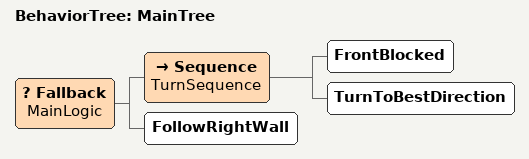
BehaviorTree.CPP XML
<root main_tree_to_execute = "MainTree">
    <BehaviorTree ID="MainTree">
        <Fallback name="MainLogic">
            <Sequence name="TurnSequence">
                <FrontBlocked/>
                <TurnToBestDirection/>
            </Sequence>
            <FollowRightWall/>
        </Fallback>
    </BehaviorTree>
</root>
